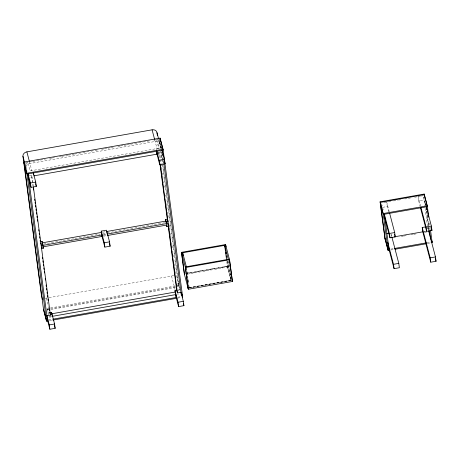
<?xml version="1.0" encoding="UTF-8"?>
<svg xmlns="http://www.w3.org/2000/svg" width="459" height="459" viewBox="0 0 459 459"><rect width="100%" height="100%" fill="white"/><g stroke="black" fill="none" stroke-linecap="round" stroke-linejoin="round"><path stroke-width="0.34" stroke-dasharray="2.29 1.72" d="M25.888 164.414L27.769 162.302L30.03 170.909L158.774 148.246L156.685 140.299M177.363 284.287L178.304 283.237L179.521 287.868M25.48 162.71L31.826 161.591M32.532 161.465L45.229 159.227M49.463 158.487L51.58 158.114M52.286 157.988L55.109 157.489M59.337 156.748L61.454 156.376M62.16 156.249L64.983 155.75M65.689 155.63L67.806 155.257M68.511 155.131L71.334 154.637M72.04 154.511L74.151 154.138M74.857 154.012L90.377 151.281M91.083 151.16L97.434 150.041M101.668 149.295L103.78 148.923M104.486 148.796L107.308 148.303M108.014 148.177L110.131 147.804M110.837 147.678L113.66 147.184M117.888 146.438L120.006 146.065M120.711 145.939L123.534 145.446M124.24 145.319L126.357 144.946M127.063 144.826L129.886 144.327M130.591 144.201L142.583 142.089M143.288 141.969L151.045 140.603M153.868 140.104L155.985 139.731M158.103 139.358L156.513 139.639L159.451 141.343M29.284 175.487L32.589 174.902M156.703 153.054L161.333 152.239M158.671 154.27L158.481 152.853L161.304 152.354M30.742 177.88L32.153 177.627L33.283 186.136M158.481 152.853L159.147 155.383L162.675 154.763M102.609 232.22L106.138 231.6M43.548 244.096L99.982 234.165M102.805 233.665L106.327 233.046M107.033 232.92L164.884 222.735M103.275 234.75L106.098 234.251M103.103 235.237L106.408 234.658M103.556 236.184L106.993 235.576M383.873 202.671L388.073 201.931M388.773 201.805L390.873 201.438M393.673 200.944L397.867 200.204M398.567 200.084L400.667 199.711M404.867 198.971L407.667 198.483M408.367 198.357L410.466 197.99M414.666 197.25L417.466 196.756M418.166 196.63L420.76 196.177M421.419 196.056L423.405 195.712M382.668 207.325L387.298 206.51L388.75 212.035M420.651 206.303L418.115 196.641L418.694 200.985L423.984 200.055L425.43 205.575M186.802 273.157L228.484 266.031L186.83 273.392M45.154 298.178A4.487 3.643 -14.7 0 0 46.313 298.103L171.528 276.06A4.487 3.643 -14.7 0 0 173.668 275.188M424.11 231.588L425.642 231.325M185.482 273.839L228.513 266.26M424.196 231.829L425.596 231.583M186.968 274.23L227.544 267.086L226.729 261.148M231.21 281.057L227.486 266.886L228.599 266.897L227.836 261.165M401.264 236.505L403.358 236.133M404.058 236.012L406.858 235.519M411.057 234.778L413.157 234.411M413.857 234.285L416.657 233.792M424.357 232.438L426.457 232.07M47.03 308.568L49.853 308.069M50.559 307.949L178.947 285.343M47.145 309.435L49.968 308.941M50.674 308.815L179.062 286.215M390.77 249.111L393.57 248.623M427.163 242.708L430.662 242.088M50.777 309.498L174.586 287.701A4.487 3.643 -14.7 0 0 175.711 287.38M390.884 249.983L393.684 249.489M427.277 243.574L430.777 242.96M231.095 280.191L189.119 287.581L188.747 284.798M188.81 286.41L189.171 287.782L231.497 280.329M189.148 287.81L231.124 280.42L228.507 260.729M189.2 288.011L231.531 280.564L227.727 265.95M47.564 313.032L49.061 312.768M177.627 290.134L179.612 289.784M178.172 290.151L180.289 289.778M51.448 316.796L49.463 317.146L47.208 308.54M48.539 319.957L52.068 319.332M177.639 297.225L181.162 296.606M49.36 320.698L52.183 320.204M177.753 298.098L181.276 297.478M423.766 197.089L425.757 204.685M427.868 227.928L428.408 229.999M418.694 200.985L419.962 205.816M389.255 211.834L386.725 202.167L387.298 206.51M391.183 234.388L391.728 236.46M381.601 203.756L383.604 211.381M228.462 266.059L230.693 274.884M227.658 265.968L227.739 266.398M227.371 266.013L231.175 280.627M161.637 148.624L159.158 139.175L160.386 148.4M159.623 142.009L161.356 148.63M158.78 139.519L161.224 148.819M154.792 140.098L157.007 148.555A4.487 3.643 -14.7 0 1 159.279 148.653M156.129 148.71L156.622 150.609M175.458 271.665L179.021 285.24M179.658 289.457L178.597 285.406L162.463 164.018M171.528 276.06L175.091 289.635M29.393 161.459L31.791 170.599A4.487 3.643 -14.7 0 0 29.651 171.471M32.153 177.627L31.487 175.097L32.899 185.734M25.297 163.427L27.362 171.287M25.411 164.942L25.934 166.927M46.313 298.103L48.47 306.319M48.648 307.008L49.188 309.062M429.538 222.844L430.284 228.473M427.168 213.183L428.947 226.551M429.039 227.251L429.412 230.068M425.482 203.176L425.763 205.305M426.52 210.985L429.067 230.154M425.413 203.28L425.7 205.408M426.451 211.088L428.528 226.706M428.626 227.417L428.999 230.257M423.594 197.118L424.713 205.563M425.086 208.375L427.427 225.966M427.518 226.671L428 230.275M390.988 234.251L391.234 236.11M229.345 264.849L229.529 266.243M230.504 273.392L230.688 274.78M231.003 277.362L231.244 278.952M227.79 261.389L228.439 266.295M227.01 261.102L227.825 267.035M186.492 267.626L188.712 284.305M188.804 285.005L189.171 287.782M186.532 268.119L186.997 271.596M187.088 272.29L188.104 279.933M188.196 280.633L188.655 284.104M163.146 158.309L163.519 161.143M162.182 153.524L163.421 162.865M161.069 145.377L161.539 148.923M162.199 153.891L163.048 160.283M163.14 160.994L163.427 163.123M160.604 148.567L160.036 144.31A4.487 3.643 -14.7 0 0 155.148 141.47L29.933 163.513A4.487 3.643 -14.7 0 0 26.031 166.944M160.983 151.401L162.492 162.75M162.865 165.584L178.511 283.306A4.487 3.643 -14.7 0 1 177.558 286.095M160.765 151.24L162.366 163.306M157.925 139.76L159.153 148.98M159.531 151.814L160.472 158.906M160.564 159.617L161.511 166.709M161.602 167.415L161.981 170.255M162.354 173.089L162.641 175.218M162.733 175.923L163.111 178.763M163.49 181.598L163.674 183.015M164.052 185.855L164.242 187.272M165.28 195.075L165.464 196.492M165.842 199.326L166.032 200.744M166.41 203.584L166.692 205.712M166.783 206.418L167.162 209.258M167.541 212.092L167.822 214.221M167.919 214.927L168.292 217.767M168.671 220.601L168.86 222.018M169.239 224.858L169.52 226.987M169.612 227.693L169.991 230.533M170.369 233.367L170.65 235.496M170.742 236.201L171.121 239.041M171.591 242.587L171.878 244.716M171.97 245.422L172.349 248.262M172.722 251.096L172.911 252.513M173.29 255.353L173.479 256.77M173.852 259.605L174.041 261.022M174.42 263.862L174.701 265.99M174.799 266.696L175.172 269.536M159.147 155.383L159.617 158.929M49.365 309.745A4.487 3.643 -14.7 0 1 47.099 309.647M51.224 316.836A4.487 3.643 -14.7 0 1 48.958 316.739M178.585 293.915A4.487 3.643 -14.7 0 1 177.57 294.466"/><path stroke-width="0.69" d="M42.503 299.366L41.425 295.257L22.95 156.261A4.487 3.643 -14.7 0 1 26.88 151.866L152.095 129.822A4.487 3.643 -14.7 0 1 156.984 132.668L158.424 138.148M47.948 320.95L46.537 321.197L43.616 310.06L23.954 162.084L160.105 138.119L163.025 149.255L182.688 297.225L182.005 294.609M23.954 162.084L26.874 173.227L163.025 149.255M33.725 175.872L157.173 154.138L156.789 151.24M27.959 173.571L30.437 183.021L35.727 182.091L36.307 186.434L31.017 187.364L28.142 176.405M156.668 150.764L159.181 160.357L164.471 159.422L165.051 163.765L159.761 164.701L156.703 153.054M40.34 241.698L42.102 241.388L42.957 245.37L42.463 243.471M165.556 219.654L167.317 219.345L167.983 221.875L166.221 222.185L165.556 219.654L166.41 223.636L166.221 222.185M102.231 236.414L101.204 231.129L106.494 230.194L109.546 241.841L110.126 246.185L104.836 247.114L101.961 236.156M41.941 242.897L101.904 232.346M106.844 231.474L166.101 221.043M42.767 243.918L41.006 244.234L40.673 242.966M41.195 245.68L101.864 234.997M107.509 234.004L168.178 223.326M41.39 247.126L102.764 236.322M107.699 235.456L168.367 224.772M41.58 248.577L43.347 248.262L43.152 246.816M166.301 224.635L166.795 226.534L168.562 226.218M101.204 231.129L104.256 242.771L109.546 241.841M389.484 250.23L388.084 250.476L385.003 238.732L380.098 201.811L424.191 194.048L427.272 205.793L428.786 217.216M380.098 201.811L383.179 213.555L427.272 205.793M181.466 252.335L225.553 244.572L229.54 259.76L232.426 281.482L188.333 289.245L184.352 274.052L181.466 252.335L185.447 267.522L188.333 289.245M232.426 281.482L229.38 259.157L228.375 259.542L224.6 245.163L225.713 245.181L225.903 246.581M186.348 266.731L228.324 259.341M185.447 267.522L229.54 259.76M386.851 233.706L388.836 233.356M428.591 230.693L435.471 256.925L436.05 261.269L430.76 262.198L422.791 231.824L422.211 227.48L425.522 226.901M384.326 214.146L389.398 233.476L394.688 232.541L395.268 236.884L389.978 237.819L384.361 216.418M421.012 207.686L426.084 227.016L431.374 226.086L431.953 230.429L426.658 231.359L420.501 207.887M394.149 236.867L422.842 231.818M389.37 249.357L387.97 249.604L385.049 238.468M394.27 248.497L426.463 242.828M431.001 242.031L432.062 241.841L431.718 240.533M395.084 249.243L425.877 243.821M49.549 312.682L51.534 312.332L54.587 323.979L55.166 328.323L49.87 329.252L46.967 318.173M175.407 293.789L174.982 290.599L176.967 290.254M46.904 315.798L50.433 315.178L33.375 186.847M168.189 225.88L176.761 290.398L177.426 292.928L180.955 292.308M175.843 294.58L52.389 316.314L51.724 313.784L175.177 292.05L175.843 294.58L176.227 297.478L52.774 319.212M47.834 320.078L46.422 320.325L43.502 309.188M52.888 320.078L177.048 298.218M46.778 315.322L49.297 324.909L54.587 323.979M174.982 290.599L178.04 302.246L183.33 301.316L183.91 305.66L178.614 306.589L175.562 294.942M387.706 242.22L393.501 264.315L398.791 263.38L399.364 267.729L394.074 268.658L388.463 247.258M422.211 227.48L430.181 257.855L435.471 256.925M424.466 195.523L427.386 206.659L383.294 214.422L380.373 203.285M426.302 206.757L431.374 226.086M431.225 227.67L431.953 230.429M431.661 240.745L432.177 242.713L430.473 229.884M435.327 258.509L436.05 261.269M389.622 213.211L394.688 232.541M394.545 234.124L395.268 236.884M391.906 237.148L398.791 263.38M160.22 138.985L163.14 150.122L26.989 174.093L24.069 162.956M161.993 149.973L164.471 159.422M164.511 161.711L165.051 163.765M152.095 129.822L154.608 139.416M156.846 152.87L157.173 154.138M184.34 273.593L184.426 274.023M188.058 287.764L188.144 288.2M182.057 294.391L182.573 296.359M180.995 292.412L183.33 301.316M183.376 303.634L183.91 305.66M106.666 231.502L107.458 235.002M109.408 243.442L110.126 246.185M101.732 234.515L102.064 235.783M33.214 172.498L35.727 182.091M35.59 183.692L36.307 186.434M26.88 151.866L29.393 161.459M22.95 156.261L24.568 162.429M43.014 246.999L43.347 248.262M54.443 325.58L55.166 328.323M49.767 312.648L50.433 315.178M426.325 206.848L426.704 209.66M429.509 230.774L430.628 239.214M424.65 196.928L424.346 194.656L380.259 202.419L385.164 239.34M424.191 194.048L424.564 196.888M426.084 227.016L426.658 231.359M430.181 257.855L430.76 262.198M389.398 233.476L389.978 237.819M393.501 264.315L394.074 268.658M384.355 214.238L389.031 249.421M383.179 213.555L388.084 250.476M225.553 244.572L225.834 246.678M224.939 245.318L225.122 246.707M225.398 248.795L225.587 250.184M225.862 252.266L226.046 253.661M226.321 255.743L226.511 257.132M226.597 259.96L224.658 245.37L182.682 252.76L183.049 255.537M188.179 288.636L185.287 266.914L186.4 266.931L182.63 252.553L181.626 252.943L184.512 274.66M162.079 150.311L162.457 153.151M163.874 163.8L181.328 295.126M160.105 138.119L160.501 141.114M156.984 132.668L157.362 135.503M160.369 164.603L177.426 292.928M159.893 163.49L167.621 221.628M159.181 160.357L159.761 164.701M178.04 302.246L178.614 306.589M166.606 225.082L166.795 226.534M104.256 242.771L104.836 247.114M101.64 234.411L101.778 235.473M33.341 172.974L33.57 174.713M42.102 241.388L42.297 242.84M51.534 312.332L51.781 314.197M33.277 188.569L33.467 189.986M34.689 199.206L34.878 200.623M35.068 202.04L35.257 203.457M35.538 205.586L35.727 207.003M36.009 209.132L36.198 210.549M36.479 212.678L36.668 214.095M36.955 216.218L37.139 217.641M37.426 219.763L37.615 221.186M38.745 229.689L38.929 231.112M39.216 233.235L39.405 234.652M39.686 236.781L39.876 238.198M40.157 240.327L40.346 241.744M42.417 257.344L42.607 258.761M42.888 260.89L43.077 262.307M43.358 264.436L43.548 265.853M43.829 267.976L44.018 269.399M44.305 271.521L44.489 272.939M45.246 278.613L45.435 280.03M46.095 284.993L46.279 286.41M46.566 288.539L46.755 289.956M47.036 292.085L47.225 293.502M47.506 295.63L47.696 297.048M47.977 299.176L48.166 300.593M49.297 309.102L49.486 310.519M30.437 183.021L31.017 187.364M49.297 324.909L49.87 329.252M28.045 173.909L47.484 320.141M27.747 174.093L27.959 175.717M26.874 173.227L46.537 321.197M41.7 296.17A4.487 3.643 -14.7 0 1 41.425 295.257"/></g></svg>
